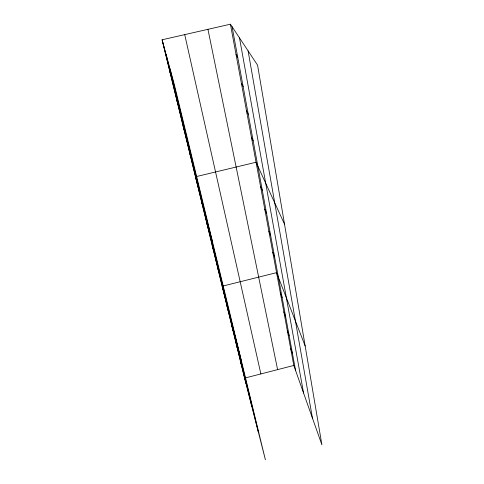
<?xml version="1.0" encoding="UTF-8"?>
<svg xmlns="http://www.w3.org/2000/svg" width="484" height="484" viewBox="0 0 484 484"><rect width="100%" height="100%" fill="white"/><g stroke="black" fill="none" stroke-linecap="round" stroke-linejoin="round"><path stroke-width="0.73" d="M244.601 378.125L293.8 365.456L321.908 444.844L257.579 65.177L230.414 24.2L162.092 39.785L244.601 378.125L265.401 459.8L174.294 84.494L162.092 39.785M222.906 286.05L276.564 272.661L305.156 345.963M196.214 176.612L256.054 162.255L284.519 224.171M236.041 54.51L237.747 57.366M241.407 83.369L243.137 86.533M246.513 110.89L248.274 114.327M251.396 137.153L253.168 140.838M260.513 186.255L262.322 190.351M264.784 209.239L266.599 213.511M268.874 231.261L270.695 235.69M272.794 252.388L274.628 256.956M280.29 292.723L282.124 297.539M283.866 311.986L285.699 316.905M287.302 330.505L289.142 335.515M290.612 348.317L292.445 353.405M169.43 69.871L170.259 72.957M176.418 98.524L177.313 101.9M183.073 125.828L184.041 129.476M189.432 151.891L190.448 155.769M195.5 176.781L212.494 241.861M201.308 200.588L202.421 204.871M206.862 223.372L208.017 227.825M212.186 245.2L213.377 249.811M217.292 266.133L218.514 270.883M222.186 286.226L241.71 362.214M227.032 306.1L228.309 311.079M231.691 325.181L232.986 330.257M236.162 343.519L237.481 348.686M240.457 361.155L241.794 366.394M166.163 54.704L251.819 406.475M162.842 42.531L245.951 383.437M170.029 68.861L258.408 432.339M184.725 34.618L260.876 373.932M207.951 29.324L277.604 369.631M230.414 24.2L293.8 365.456M232.084 26.723L295.627 370.623M239.489 37.885L303.559 393.026M248.086 50.862L312.458 418.164"/></g></svg>
